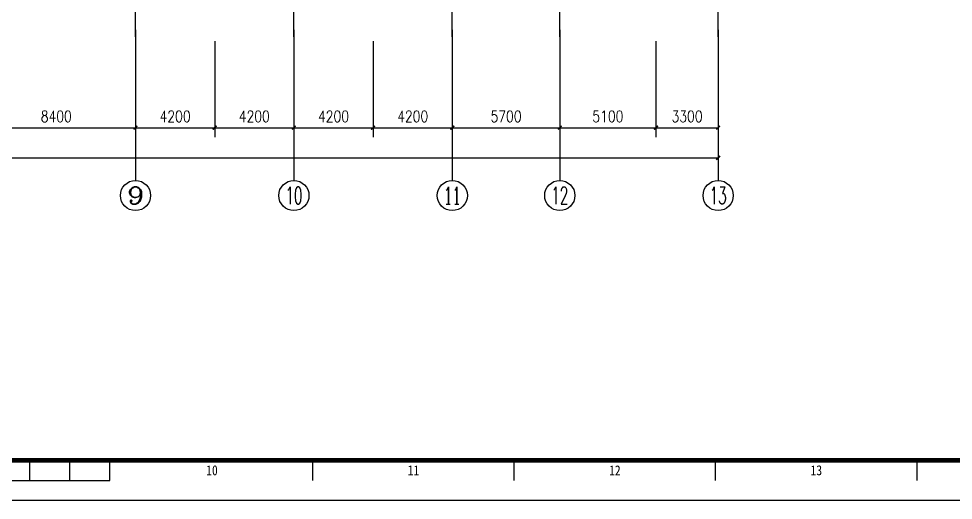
# Model space of a CAD drawing. Extents: x 122060 to 300410, y -425997 to -174060.
# Drawn here: x 218598 to 268163, y -425997 to -400433 of the extents above; entities that cross this region are included whole.
import ezdxf
from ezdxf.enums import TextEntityAlignment as Align

# ---------------------------------------------------------------- set-up
doc = ezdxf.new("R2010")
doc.units = 0
doc.header["$LTSCALE"] = 1000
doc.header["$MEASUREMENT"] = 0
doc.linetypes.add('DOTE', pattern=[2.42, 2, -0.2, 0.02, -0.2])
doc.layers.get('0').update_dxf_attribs({"linetype": 'CONTINUOUS'})
doc.layers.get('Defpoints').update_dxf_attribs({"linetype": 'CONTINUOUS'})
for name, color, linetype in [('AXIS', 3, 'CONTINUOUS'), ('AXIS_TEXT', 7, 'CONTINUOUS'), ('DOTE', 1, 'CONTINUOUS'), ('图框', 255, 'CONTINUOUS')]:
    doc.layers.add(name, color=color, linetype=linetype)
doc.styles.add('_TCH_AXIS', font='COMPLEX', dxfattribs={"bigfont": 'GBCBIG'})
doc.styles.add('COMPLEX', font='COMPLEX')
doc.styles.add('dim_font', font='SIMPLEX.shx', dxfattribs={"width": 0.8})
doc.styles.add('TKZ1', font='SIMHEI.TTF', dxfattribs={"width": 0.7})
doc.dimstyles.new('DIMN200', dxfattribs={"dimscale": 2, "dimtxt": 300, "dimasz": 100, "dimexe": 250, "dimexo": 300, "dimgap": 150, "dimtad": 1, "dimdec": 0, "dimzin": 0, "dimdsep": 46, "dimtxsty": 'dim_font', "dimblk": 'ARCHTICK', "dimcen": 0.09, "dimclrt": 7, "dimazin": 2, "dimtfac": 1, "dimtdec": 0, "dimtix": 1, "dimtmove": 2, "dimatfit": 3, "dimfxl": 0, "dimtolj": 1, "dimtzin": 0, "dimarcsym": 0})

# ---------------------------------------------------------------- blocks, each defined once
blk = doc.blocks.new('图框2')
at = {"layer": '图框', "color": 0}
for p, q in [((45800, 500), (45800, 1000)), ((46800, 500), (46800, 1000)), ((47800, 500), (47800, 1000)), ((52875, 500), (52875, 1000)), ((57912, 500), (57912, 1000)), ((62950, 500), (62950, 1000)), ((67988, 500), (67988, 1000)), ((37800, 500), (47800, 500)), ((0, 0), (84100, 0))]:
    blk.add_line(p, q, dxfattribs=at)
at = {"layer": '图框', "color": 0, "const_width": 120}
blk.add_lwpolyline([(83100, 58400), (2500, 58400), (2500, 1000), (83100, 1000)], close=True, dxfattribs=at)
at = {"layer": '图框', "color": 0, "style": 'TKZ1', "width": 0.85}
for s, p in [('10', (50356, 750)), ('11', (55394, 750)), ('12', (60431, 750)), ('13', (65469, 750))]:
    blk.add_text(s, height=250, dxfattribs=at).set_placement(p, align=Align.MIDDLE)
blk = doc.blocks.new('_ArchTick')
at = {"color": 0, "linetype": 'ByBlock', "const_width": 0.4}
blk.add_lwpolyline([(-0.5, -0.5), (0.5, 0.5)], dxfattribs=at)
blk = doc.blocks.new('*D85')
at = {"layer": 'AXIS', "color": 0, "lineweight": -2}
for p, q in [((216393, -401618), (216393, -406718)), ((224793, -401618), (224793, -406718)), ((216393, -406218), (224793, -406218))]:
    blk.add_line(p, q, dxfattribs=at)
at = {"layer": 'Defpoints', "color": 0}
for p in [(216393, -401018), (224793, -401018), (224793, -406218)]:
    blk.add_point(p, dxfattribs=at)
at = {"layer": 'AXIS', "color": 0, "lineweight": -2, "xscale": 200, "yscale": 200, "zscale": 200, "rotation": 180}
blk.add_blockref('_ArchTick', (216393, -406218), dxfattribs=at)
at = {"layer": 'AXIS', "color": 0, "lineweight": -2, "xscale": 200, "yscale": 200, "zscale": 200}
blk.add_blockref('_ArchTick', (224793, -406218), dxfattribs=at)
at = {"layer": 'AXIS', "color": 7, "insert": (220593, -405618), "char_height": 600, "attachment_point": 5, "style": 'dim_font'}
blk.add_mtext('\\A1;8400', dxfattribs=at)
blk = doc.blocks.new('*D86')
at = {"layer": 'AXIS', "color": 0, "lineweight": -2}
for p, q in [((224793, -401618), (224793, -406718)), ((228993, -401618), (228993, -406718)), ((224793, -406218), (228993, -406218))]:
    blk.add_line(p, q, dxfattribs=at)
at = {"layer": 'Defpoints', "color": 0}
for p in [(224793, -401018), (228993, -401018), (228993, -406218)]:
    blk.add_point(p, dxfattribs=at)
at = {"layer": 'AXIS', "color": 0, "lineweight": -2, "xscale": 200, "yscale": 200, "zscale": 200, "rotation": 180}
blk.add_blockref('_ArchTick', (224793, -406218), dxfattribs=at)
at = {"layer": 'AXIS', "color": 0, "lineweight": -2, "xscale": 200, "yscale": 200, "zscale": 200}
blk.add_blockref('_ArchTick', (228993, -406218), dxfattribs=at)
at = {"layer": 'AXIS', "color": 7, "insert": (226893, -405618), "char_height": 600, "attachment_point": 5, "style": 'dim_font'}
blk.add_mtext('\\A1;4200', dxfattribs=at)
blk = doc.blocks.new('*D87')
at = {"layer": 'AXIS', "color": 0, "lineweight": -2}
for p, q in [((228993, -401618), (228993, -406718)), ((233193, -401618), (233193, -406718)), ((228993, -406218), (233193, -406218))]:
    blk.add_line(p, q, dxfattribs=at)
at = {"layer": 'Defpoints', "color": 0}
for p in [(228993, -401018), (233193, -401018), (233193, -406218)]:
    blk.add_point(p, dxfattribs=at)
at = {"layer": 'AXIS', "color": 0, "lineweight": -2, "xscale": 200, "yscale": 200, "zscale": 200, "rotation": 180}
blk.add_blockref('_ArchTick', (228993, -406218), dxfattribs=at)
at = {"layer": 'AXIS', "color": 0, "lineweight": -2, "xscale": 200, "yscale": 200, "zscale": 200}
blk.add_blockref('_ArchTick', (233193, -406218), dxfattribs=at)
at = {"layer": 'AXIS', "color": 7, "insert": (231093, -405618), "char_height": 600, "attachment_point": 5, "style": 'dim_font'}
blk.add_mtext('\\A1;4200', dxfattribs=at)
blk = doc.blocks.new('*D88')
at = {"layer": 'AXIS', "color": 0, "lineweight": -2}
for p, q in [((233193, -401618), (233193, -406718)), ((237393, -401618), (237393, -406718)), ((233193, -406218), (237393, -406218))]:
    blk.add_line(p, q, dxfattribs=at)
at = {"layer": 'Defpoints', "color": 0}
for p in [(233193, -401018), (237393, -401018), (237393, -406218)]:
    blk.add_point(p, dxfattribs=at)
at = {"layer": 'AXIS', "color": 0, "lineweight": -2, "xscale": 200, "yscale": 200, "zscale": 200, "rotation": 180}
blk.add_blockref('_ArchTick', (233193, -406218), dxfattribs=at)
at = {"layer": 'AXIS', "color": 0, "lineweight": -2, "xscale": 200, "yscale": 200, "zscale": 200}
blk.add_blockref('_ArchTick', (237393, -406218), dxfattribs=at)
at = {"layer": 'AXIS', "color": 7, "insert": (235293, -405618), "char_height": 600, "attachment_point": 5, "style": 'dim_font'}
blk.add_mtext('\\A1;4200', dxfattribs=at)
blk = doc.blocks.new('*D89')
at = {"layer": 'AXIS', "color": 0, "lineweight": -2}
for p, q in [((237393, -401618), (237393, -406718)), ((241593, -401618), (241593, -406718)), ((237393, -406218), (241593, -406218))]:
    blk.add_line(p, q, dxfattribs=at)
at = {"layer": 'Defpoints', "color": 0}
for p in [(237393, -401018), (241593, -401018), (241593, -406218)]:
    blk.add_point(p, dxfattribs=at)
at = {"layer": 'AXIS', "color": 0, "lineweight": -2, "xscale": 200, "yscale": 200, "zscale": 200, "rotation": 180}
blk.add_blockref('_ArchTick', (237393, -406218), dxfattribs=at)
at = {"layer": 'AXIS', "color": 0, "lineweight": -2, "xscale": 200, "yscale": 200, "zscale": 200}
blk.add_blockref('_ArchTick', (241593, -406218), dxfattribs=at)
at = {"layer": 'AXIS', "color": 7, "insert": (239493, -405618), "char_height": 600, "attachment_point": 5, "style": 'dim_font'}
blk.add_mtext('\\A1;4200', dxfattribs=at)
blk = doc.blocks.new('*D90')
at = {"layer": 'AXIS', "color": 0, "lineweight": -2}
for p, q in [((241593, -401618), (241593, -406718)), ((247293, -401618), (247293, -406718)), ((241593, -406218), (247293, -406218))]:
    blk.add_line(p, q, dxfattribs=at)
at = {"layer": 'Defpoints', "color": 0}
for p in [(241593, -401018), (247293, -401018), (247293, -406218)]:
    blk.add_point(p, dxfattribs=at)
at = {"layer": 'AXIS', "color": 0, "lineweight": -2, "xscale": 200, "yscale": 200, "zscale": 200, "rotation": 180}
blk.add_blockref('_ArchTick', (241593, -406218), dxfattribs=at)
at = {"layer": 'AXIS', "color": 0, "lineweight": -2, "xscale": 200, "yscale": 200, "zscale": 200}
blk.add_blockref('_ArchTick', (247293, -406218), dxfattribs=at)
at = {"layer": 'AXIS', "color": 7, "insert": (244443, -405618), "char_height": 600, "attachment_point": 5, "style": 'dim_font'}
blk.add_mtext('\\A1;5700', dxfattribs=at)
blk = doc.blocks.new('*D91')
at = {"layer": 'AXIS', "color": 0, "lineweight": -2}
for p, q in [((247293, -401618), (247293, -406718)), ((252393, -401618), (252393, -406718)), ((247293, -406218), (252393, -406218))]:
    blk.add_line(p, q, dxfattribs=at)
at = {"layer": 'Defpoints', "color": 0}
for p in [(247293, -401018), (252393, -401018), (252393, -406218)]:
    blk.add_point(p, dxfattribs=at)
at = {"layer": 'AXIS', "color": 0, "lineweight": -2, "xscale": 200, "yscale": 200, "zscale": 200, "rotation": 180}
blk.add_blockref('_ArchTick', (247293, -406218), dxfattribs=at)
at = {"layer": 'AXIS', "color": 0, "lineweight": -2, "xscale": 200, "yscale": 200, "zscale": 200}
blk.add_blockref('_ArchTick', (252393, -406218), dxfattribs=at)
at = {"layer": 'AXIS', "color": 7, "insert": (249843, -405618), "char_height": 600, "attachment_point": 5, "style": 'dim_font'}
blk.add_mtext('\\A1;5100', dxfattribs=at)
blk = doc.blocks.new('*D92')
at = {"layer": 'AXIS', "color": 0, "lineweight": -2}
for p, q in [((252393, -401618), (252393, -406718)), ((255693, -401618), (255693, -406718)), ((252393, -406218), (255693, -406218))]:
    blk.add_line(p, q, dxfattribs=at)
at = {"layer": 'Defpoints', "color": 0}
for p in [(252393, -401018), (255693, -401018), (255693, -406218)]:
    blk.add_point(p, dxfattribs=at)
at = {"layer": 'AXIS', "color": 0, "lineweight": -2, "xscale": 200, "yscale": 200, "zscale": 200, "rotation": 180}
blk.add_blockref('_ArchTick', (252393, -406218), dxfattribs=at)
at = {"layer": 'AXIS', "color": 0, "lineweight": -2, "xscale": 200, "yscale": 200, "zscale": 200}
blk.add_blockref('_ArchTick', (255693, -406218), dxfattribs=at)
at = {"layer": 'AXIS', "color": 7, "insert": (254043, -405618), "char_height": 600, "attachment_point": 5, "style": 'dim_font'}
blk.add_mtext('\\A1;3300', dxfattribs=at)
blk = doc.blocks.new('*D93')
at = {"layer": 'AXIS', "color": 0, "lineweight": -2}
for p, q in [((160293, -401618), (160293, -408318)), ((255693, -401618), (255693, -408318)), ((160293, -407818), (255693, -407818))]:
    blk.add_line(p, q, dxfattribs=at)
at = {"layer": 'Defpoints', "color": 0}
for p in [(160293, -401018), (255693, -401018), (255693, -407818)]:
    blk.add_point(p, dxfattribs=at)
at = {"layer": 'AXIS', "color": 0, "lineweight": -2, "xscale": 200, "yscale": 200, "zscale": 200, "rotation": 180}
blk.add_blockref('_ArchTick', (160293, -407818), dxfattribs=at)
at = {"layer": 'AXIS', "color": 0, "lineweight": -2, "xscale": 200, "yscale": 200, "zscale": 200}
blk.add_blockref('_ArchTick', (255693, -407818), dxfattribs=at)
at = {"layer": 'AXIS', "color": 7, "insert": (207993, -407218), "char_height": 600, "attachment_point": 5, "style": 'dim_font'}
blk.add_mtext('\\A1;95400', dxfattribs=at)
blk = doc.blocks.new('_AXISO')
blk.add_circle((0, 0), 0.5)
at = {"layer": 'AXIS_TEXT', "style": 'COMPLEX', "width": 1.041667}
blk.add_attdef('A', text='', height=0.56, dxfattribs=at).set_placement((-0.25, -0.28), (0.25, -0.28), align=Align.FIT)

msp = doc.modelspace()

# ---------------------------------------------------------------- linework, layer by layer
at = {"layer": 'AXIS'}
for p, q in [((224792.7, -401018.4), (224792.7, -409018.4)), ((233192.7, -401018.4), (233192.7, -409018.4)), ((241592.7, -401018.4), (241592.7, -409018.4)), ((247292.7, -401018.4), (247292.7, -409018.4)), ((255692.7, -401018.4), (255692.7, -409018.4))]:
    msp.add_line(p, q, dxfattribs=at)
at = {"layer": 'DOTE', "linetype": 'DOTE'}
for p, q in [((224792.7, -401400.9), (224792.7, -374585.9)), ((233192.7, -401400.9), (233192.7, -374585.9)), ((241592.7, -401400.9), (241592.7, -374585.9)), ((247292.7, -401400.9), (247292.7, -374585.9)), ((255692.7, -401400.9), (255692.7, -374585.9)), ((241592.7, -401218.4), (241592.7, -375796.5))]:
    msp.add_line(p, q, dxfattribs=at)

# ---------------------------------------------------------------- block references
at = {"layer": 'AXIS'}
ref = msp.add_blockref('_AXISO', (224792.7, -409818.4), dxfattribs=dict(at, xscale=1600, yscale=1600, zscale=1600))
ref.add_attrib('A', '9', dxfattribs={"layer": 'AXIS_TEXT', "height": 905.1, "style": '_TCH_AXIS', "width": 1.5}).set_placement((224340.2, -410270.9), (225245.3, -410270.9), align=Align.FIT)
ref = msp.add_blockref('_AXISO', (233192.7, -409818.4), dxfattribs=dict(at, xscale=1600, yscale=1600, zscale=1600))
ref.add_attrib('A', '10', dxfattribs={"layer": 'AXIS_TEXT', "height": 905.1, "style": '_TCH_AXIS', "width": 0.724138}).set_placement((232740.2, -410270.9), (233645.3, -410270.9), align=Align.FIT)
ref = msp.add_blockref('_AXISO', (241592.7, -409818.4), dxfattribs=dict(at, xscale=1600, yscale=1600, zscale=1600))
ref.add_attrib('A', '11', dxfattribs={"layer": 'AXIS_TEXT', "height": 905.1, "style": '_TCH_AXIS', "width": 0.875}).set_placement((241140.2, -410270.9), (242045.3, -410270.9), align=Align.FIT)
ref = msp.add_blockref('_AXISO', (247292.7, -409818.4), dxfattribs=dict(at, xscale=1600, yscale=1600, zscale=1600))
ref.add_attrib('A', '12', dxfattribs={"layer": 'AXIS_TEXT', "height": 905.1, "style": '_TCH_AXIS', "width": 0.724138}).set_placement((246840.2, -410270.9), (247745.3, -410270.9), align=Align.FIT)
ref = msp.add_blockref('_AXISO', (255692.7, -409818.4), dxfattribs=dict(at, xscale=1600, yscale=1600, zscale=1600))
ref.add_attrib('A', '13', dxfattribs={"layer": 'AXIS_TEXT', "height": 905.1, "style": '_TCH_AXIS', "width": 0.724138}).set_placement((255240.2, -410270.9), (256145.3, -410270.9), align=Align.FIT)
at = {"layer": '图框', "color": 0, "linetype": 'ByBlock', "xscale": 2.120689655188471, "yscale": 2.120689654489979, "zscale": 2.120689654490778}
msp.add_blockref('图框2', (122059.6, -425997.5), dxfattribs=at)

# ---------------------------------------------------------------- dimensions: what is measured, and where the dimension line sits
at = {"layer": 'AXIS'}
for p1, p2, distance, picture, middle in [((160292.7, -401018.4), (255692.7, -401018.4), -6800, '*D93', (207992.7, -407218.4)), ((216392.7, -401018.4), (224792.7, -401018.4), -5200, '*D85', (220592.7, -405618.4)), ((224792.7, -401018.4), (228992.7, -401018.4), -5200, '*D86', (226892.7, -405618.4)), ((228992.7, -401018.4), (233192.7, -401018.4), -5200, '*D87', (231092.7, -405618.4)), ((233192.7, -401018.4), (237392.7, -401018.4), -5200, '*D88', (235292.7, -405618.4)), ((237392.7, -401018.4), (241592.7, -401018.4), -5200, '*D89', (239492.7, -405618.4)), ((241592.7, -401018.4), (247292.7, -401018.4), -5200, '*D90', (244442.7, -405618.4)), ((247292.7, -401018.4), (252392.7, -401018.4), -5200, '*D91', (249842.7, -405618.4)), ((252392.7, -401018.4), (255692.7, -401018.4), -5200, '*D92', (254042.7, -405618.4))]:
    dim = msp.add_aligned_dim(p1=p1, p2=p2, distance=distance, dimstyle='DIMN200', dxfattribs=at)
    dim.commit()
    dim.dimension.update_dxf_attribs({"geometry": picture, "text_midpoint": middle})

doc.saveas('drawing.dxf')
